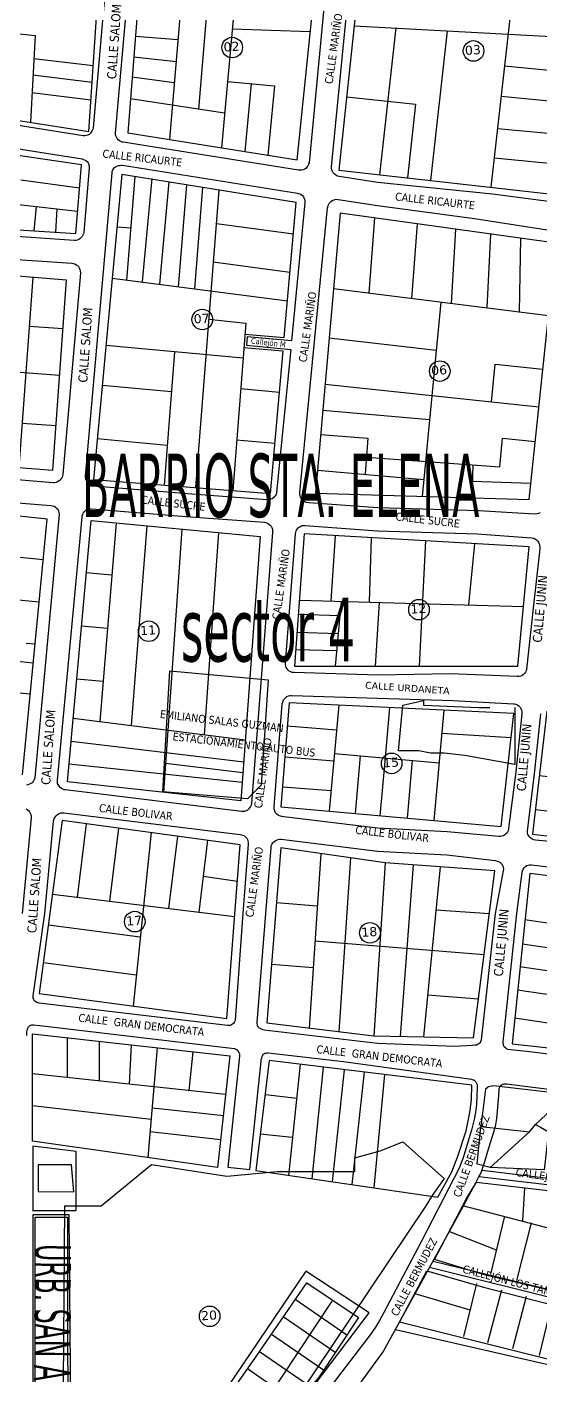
# Model space of a CAD drawing. Header units: metres. Extents: x 2 to 659295185, y -28 to 1124222152.
# Drawn here: x 659642 to 659867, y 1124433 to 1125023 of the extents above; entities that cross this region are included whole.
import ezdxf
from ezdxf.enums import TextEntityAlignment as Align

# ---------------------------------------------------------------- set-up
doc = ezdxf.new("R2010")
doc.units = ezdxf.units.M
doc.header["$MEASUREMENT"] = 0
doc.layers.add('area verde', color=76, linetype='CONTINUOUS', lineweight=13)
for name, color, linetype in [('CALLES', 1, 'CONTINUOUS'), ('División Parroquial', 130, 'CONTINUOUS'), ('MANZANA', 30, 'CONTINUOUS'), ('Numero de manzana', 6, 'CONTINUOUS'), ('Parcelas', 140, 'CONTINUOUS'), ('TEXTOS', 7, 'CONTINUOUS')]:
    doc.layers.add(name, color=color, linetype=linetype)
doc.styles.add('ROMAN', font='verdana.ttf')
doc.styles.get("Standard").update_dxf_attribs({"font": 'tahoma.ttf'})

msp = doc.modelspace()

# ---------------------------------------------------------------- linework, layer by layer
at = {"layer": 'area verde', "lineweight": -3}
msp.add_lwpolyline([(659856, 1124725), (659856, 1124700), (659834, 1124704), (659825, 1124705), (659819, 1124705), (659814, 1124706), (659805, 1124706), (659807, 1124726), (659816, 1124728), (659816, 1124726), (659840, 1124725), (659845, 1124725)], dxfattribs=at)
at = {"layer": 'División Parroquial', "lineweight": -3}
msp.add_lwpolyline([(659702, 1124688), (659705, 1124741), (659748, 1124737), (659745, 1124691), (659739, 1124685), (659702, 1124688)], dxfattribs=at)
at = {"layer": 'División Parroquial', "lineweight": 0}
msp.add_lwpolyline([(659702, 1124688), (659705, 1124741), (659748, 1124737), (659745, 1124691), (659739, 1124685), (659702, 1124688)], dxfattribs=at)
msp.add_lwpolyline([(659702, 1124688), (659705, 1124741), (659748, 1124737), (659745, 1124691), (659739, 1124685), (659702, 1124688)], dxfattribs=at)
at = {"layer": 'MANZANA', "lineweight": -2}
for p, q in [((659777.4573, 1124979.1737), (659785.5218, 1125061.607)), ((659678.0619, 1125055.2683), (659671.391, 1124978.4739)), ((659682.9352, 1124995.8903), (659688.3527, 1125057.7477)), ((659775.2309, 1125060.1273), (659767.5953, 1124980.1235)), ((659681.1541, 1124976.0844), (659682.9352, 1124995.8903)), ((659667.1362, 1124974.9146), (659569.4394, 1124990.4015)), ((659569.4889, 1124980.1235), (659666.6332, 1124964.8467)), ((659671.391, 1124978.4739), (659671.2921, 1124977.814)), ((659767.5953, 1124980.1235), (659765.9131, 1124963.197)), ((659775.7834, 1124961.4673), (659777.4573, 1124979.1737)), ((659667.7958, 1124974.9246), (659667.1362, 1124974.9146)), ((659668.4555, 1124975.0346), (659667.7958, 1124974.9246)), ((659669.1069, 1124975.2545), (659668.4555, 1124975.0346)), ((659669.7666, 1124975.5945), (659669.1069, 1124975.2545)), ((659670.3108, 1124976.1444), (659669.7666, 1124975.5945)), ((659670.6324, 1124976.5943), (659670.3108, 1124976.1444)), ((659671.0694, 1124977.2541), (659670.6324, 1124976.5943)), ((659671.2921, 1124977.814), (659671.0694, 1124977.2541)), ((659681.2695, 1124975.6445), (659681.1541, 1124976.0844)), ((659681.385, 1124974.9846), (659681.2695, 1124975.6445)), ((659681.6076, 1124974.3147), (659681.385, 1124974.9846)), ((659681.9375, 1124973.7648), (659681.6076, 1124974.3147)), ((659682.3745, 1124973.215), (659681.9375, 1124973.7648)), ((659682.927, 1124972.775), (659682.3745, 1124973.215)), ((659683.4712, 1124972.4451), (659682.927, 1124972.775)), ((659684.1309, 1124972.2252), (659683.4712, 1124972.4451)), ((659684.5761, 1124972.1252), (659684.1309, 1124972.2252)), ((659761.3284, 1124959.9677), (659684.5761, 1124972.1252)), ((659666.6332, 1124964.8467), (659667.1856, 1124964.6367)), ((659667.1856, 1124964.6367), (659667.9525, 1124964.3068)), ((659669.7171, 1124960.9974), (659667.433, 1124932.6732)), ((659667.9525, 1124964.3068), (659668.2823, 1124964.1968)), ((659668.2823, 1124964.1968), (659668.8348, 1124963.7569)), ((659668.8348, 1124963.7569), (659669.2718, 1124963.097)), ((659669.2718, 1124963.097), (659669.6017, 1124962.3172)), ((659669.6017, 1124962.3172), (659669.7171, 1124961.8773)), ((659669.7171, 1124961.8773), (659669.7171, 1124960.9974)), ((659680.1316, 1124960.0476), (659680.3543, 1124960.5975)), ((659680.3543, 1124960.5975), (659680.783, 1124961.0474)), ((659680.783, 1124961.0474), (659681.2201, 1124961.3774)), ((659681.2201, 1124961.3774), (659681.8797, 1124961.7073)), ((659681.8797, 1124961.7073), (659682.5394, 1124961.9373)), ((659682.5394, 1124961.9373), (659683.1908, 1124962.0472)), ((659683.1908, 1124962.0472), (659683.8505, 1124962.0572)), ((659683.8505, 1124962.0572), (659684.2875, 1124962.0572)), ((659684.2875, 1124962.0572), (659760.8254, 1124949.8997)), ((659764.0661, 1124960.4276), (659763.2992, 1124960.0876)), ((659764.6103, 1124960.8675), (659764.0661, 1124960.4276)), ((659765.1545, 1124961.5373), (659764.6103, 1124960.8675)), ((659765.4844, 1124961.9772), (659765.1545, 1124961.5373)), ((659765.6987, 1124962.6471), (659765.4844, 1124961.9772)), ((659765.9131, 1124963.197), (659765.6987, 1124962.6471)), ((659775.7834, 1124960.8075), (659775.7834, 1124961.4673)), ((659775.8989, 1124960.1476), (659775.7834, 1124960.8075)), ((659668.1339, 1124826.0549), (659679.7028, 1124958.8279)), ((659679.7028, 1124958.8279), (659679.81, 1124959.3778)), ((659679.81, 1124959.3778), (659680.1316, 1124960.0476)), ((659762.0953, 1124959.9677), (659761.3284, 1124959.9677)), ((659762.755, 1124959.9777), (659762.0953, 1124959.9677)), ((659763.2992, 1124960.0876), (659762.755, 1124959.9777)), ((659776.0143, 1124959.6977), (659775.8989, 1124960.1476)), ((659776.4513, 1124958.8179), (659776.0143, 1124959.6977)), ((659776.8966, 1124958.378), (659776.4513, 1124958.8179)), ((659777.6635, 1124957.7181), (659776.8966, 1124958.378)), ((659778.3231, 1124957.3882), (659777.6635, 1124957.7181)), ((659779.09, 1124957.1682), (659778.3231, 1124957.3882)), ((659795.8703, 1124954.4788), (659779.09, 1124957.1682)), ((659846.1864, 1124949.5098), (659795.8703, 1124954.4788)), ((659760.8254, 1124949.8997), (659761.2625, 1124949.7897)), ((659761.2625, 1124949.7897), (659761.9221, 1124949.5698)), ((659761.9221, 1124949.5698), (659762.4746, 1124949.2498)), ((659762.4746, 1124949.2498), (659763.0188, 1124948.8099)), ((659763.0188, 1124948.8099), (659763.4641, 1124948.25)), ((659879.6233, 1124945.0207), (659846.1864, 1124949.5098)), ((659764.132, 1124945.6006), (659758.204, 1124885.3614)), ((659761.8479, 1124818.9564), (659774.0023, 1124943.541)), ((659763.4641, 1124948.25), (659763.794, 1124947.5902)), ((659763.794, 1124947.5902), (659764.0166, 1124946.9303)), ((659764.0166, 1124946.9303), (659764.132, 1124946.2704)), ((659764.132, 1124946.2704), (659764.132, 1124945.6006)), ((659774.0023, 1124943.541), (659774.2167, 1124944.4308)), ((659774.2167, 1124944.4308), (659774.5465, 1124945.1007)), ((659774.5465, 1124945.1007), (659774.8681, 1124945.6506)), ((659774.8681, 1124945.6506), (659775.4123, 1124946.2105)), ((659775.4123, 1124946.2105), (659775.9566, 1124946.6504)), ((659775.9566, 1124946.6504), (659776.509, 1124946.8703)), ((659776.509, 1124946.8703), (659777.2759, 1124947.1003)), ((659777.2759, 1124947.1003), (659777.9273, 1124947.2102)), ((659777.9273, 1124947.2102), (659778.587, 1124947.1103)), ((659778.587, 1124947.1103), (659795.9115, 1124944.4208)), ((659795.9115, 1124944.4208), (659838.3446, 1124938.752)), ((659838.3446, 1124938.752), (659878.4772, 1124932.5132)), ((659663.1782, 1124929.2239), (659598.3988, 1124933.573)), ((659666.6744, 1124931.0035), (659666.2456, 1124930.4537)), ((659667.0042, 1124931.5634), (659666.6744, 1124931.0035)), ((659667.2186, 1124932.1133), (659667.0042, 1124931.5634)), ((659667.433, 1124932.6732), (659667.2186, 1124932.1133)), ((659663.8378, 1124929.2239), (659663.1782, 1124929.2239)), ((659664.4893, 1124929.3339), (659663.8378, 1124929.2239)), ((659665.1489, 1124929.5638), (659664.4893, 1124929.3339)), ((659665.8086, 1124930.0038), (659665.1489, 1124929.5638)), ((659666.2456, 1124930.4537), (659665.8086, 1124930.0038)), ((659597.6814, 1124923.6151), (659662.1309, 1124919.2659)), ((659662.1309, 1124919.2659), (659662.8978, 1124919.156)), ((659662.8978, 1124919.156), (659663.442, 1124918.936)), ((659665.8746, 1124914.9668), (659658.1564, 1124826.8947)), ((659663.442, 1124918.936), (659663.9945, 1124918.6061)), ((659663.9945, 1124918.6061), (659664.547, 1124918.2761)), ((659664.547, 1124918.2761), (659664.984, 1124917.8362)), ((659664.984, 1124917.8362), (659665.3138, 1124917.2863)), ((659665.3138, 1124917.2863), (659665.6437, 1124916.5165)), ((659665.6437, 1124916.5165), (659665.7591, 1124915.8466)), ((659665.7591, 1124915.8466), (659665.8746, 1124914.9668)), ((659653.9016, 1124823.2255), (659554.1516, 1124831.5138)), ((659657.5133, 1124825.0151), (659657.0762, 1124824.4552)), ((659657.8349, 1124825.565), (659657.5133, 1124825.0151)), ((659658.0575, 1124826.2349), (659657.8349, 1124825.565)), ((659658.1564, 1124826.8947), (659658.0575, 1124826.2349)), ((659668.1422, 1124825.395), (659668.1339, 1124826.0549)), ((659668.2494, 1124824.7252), (659668.1422, 1124825.395)), ((659668.472, 1124824.0653), (659668.2494, 1124824.7252)), ((659552.3375, 1124821.5558), (659652.9616, 1124813.2675)), ((659654.5613, 1124823.2255), (659653.9016, 1124823.2255)), ((659655.2209, 1124823.3455), (659654.5613, 1124823.2255)), ((659655.8723, 1124823.5654), (659655.2209, 1124823.3455)), ((659656.532, 1124824.0153), (659655.8723, 1124823.5654)), ((659657.0762, 1124824.4552), (659656.532, 1124824.0153)), ((659668.8018, 1124823.5154), (659668.472, 1124824.0653)), ((659669.2471, 1124823.0755), (659668.8018, 1124823.5154)), ((659669.7913, 1124822.5256), (659669.2471, 1124823.0755)), ((659670.451, 1124822.0857), (659669.7913, 1124822.5256)), ((659671.1107, 1124821.8658), (659670.451, 1124822.0857)), ((659671.7703, 1124821.7558), (659671.1107, 1124821.8658)), ((659712.7687, 1124818.4065), (659671.7703, 1124821.7558)), ((659751.7715, 1124819.4663), (659751.6643, 1124818.7964)), ((659761.8562, 1124818.1765), (659761.8479, 1124818.9564)), ((659652.9616, 1124813.2675), (659653.7284, 1124813.1575)), ((659653.7284, 1124813.1575), (659654.3881, 1124812.9376)), ((659654.3881, 1124812.9376), (659654.9406, 1124812.6076)), ((659747.5084, 1124815.797), (659712.7687, 1124818.4065)), ((659748.2753, 1124815.797), (659747.5084, 1124815.797)), ((659749.0421, 1124816.017), (659748.2753, 1124815.797)), ((659749.809, 1124816.2469), (659749.0421, 1124816.017)), ((659750.3532, 1124816.6868), (659749.809, 1124816.2469)), ((659750.6831, 1124817.0267), (659750.3532, 1124816.6868)), ((659751.1201, 1124817.5766), (659750.6831, 1124817.0267)), ((659751.4499, 1124818.1365), (659751.1201, 1124817.5766)), ((659751.6643, 1124818.7964), (659751.4499, 1124818.1365)), ((659761.9716, 1124817.5166), (659761.8562, 1124818.1765)), ((659762.186, 1124816.8568), (659761.9716, 1124817.5166)), ((659762.5241, 1124816.3069), (659762.186, 1124816.8568)), ((659762.9611, 1124815.757), (659762.5241, 1124816.3069)), ((659763.4064, 1124815.3071), (659762.9611, 1124815.757)), ((659764.0578, 1124814.8772), (659763.4064, 1124815.3071)), ((659764.7175, 1124814.6572), (659764.0578, 1124814.8772)), ((659765.8142, 1124814.4373), (659764.7175, 1124814.6572)), ((659795.961, 1124812.2477), (659765.8142, 1124814.4373)), ((659656.598, 1124809.5183), (659645.9361, 1124694.2317)), ((659654.9406, 1124812.6076), (659655.4848, 1124812.1677)), ((659655.4848, 1124812.1677), (659655.9301, 1124811.6178)), ((659655.8064, 1124693.172), (659666.5754, 1124808.2385)), ((659655.9301, 1124811.6178), (659656.2599, 1124810.958)), ((659656.2599, 1124810.958), (659656.4825, 1124810.2981)), ((659656.4825, 1124810.2981), (659656.598, 1124809.5183)), ((659666.5754, 1124808.2385), (659666.6826, 1124808.7984)), ((659666.6826, 1124808.7984), (659666.897, 1124809.4583)), ((659666.897, 1124809.4583), (659667.2186, 1124810.1282)), ((659667.2186, 1124810.1282), (659667.6557, 1124810.678)), ((659667.6557, 1124810.678), (659668.3153, 1124811.2379)), ((659668.3153, 1124811.2379), (659668.8595, 1124811.4579)), ((659668.8595, 1124811.4579), (659669.511, 1124811.6778)), ((659669.511, 1124811.6778), (659670.2778, 1124811.7978)), ((659670.2778, 1124811.7978), (659670.9375, 1124811.7978)), ((659670.9375, 1124811.7978), (659712.043, 1124808.4485)), ((659712.043, 1124808.4485), (659746.4612, 1124805.949)), ((659840.2329, 1124811.008), (659795.961, 1124812.2477)), ((659864.5664, 1124809.4583), (659840.2329, 1124811.008)), ((659865.6631, 1124809.5783), (659864.5664, 1124809.4583)), ((659866.3145, 1124809.7982), (659865.6631, 1124809.5783)), ((659866.9742, 1124810.0282), (659866.3145, 1124809.7982)), ((659749.9822, 1124801.6499), (659740.7716, 1124682.934)), ((659746.4612, 1124805.949), (659747.0054, 1124805.839)), ((659747.0054, 1124805.839), (659747.6651, 1124805.6191)), ((659747.6651, 1124805.6191), (659748.2176, 1124805.2891)), ((659748.2176, 1124805.2891), (659748.8772, 1124804.7392)), ((659748.8772, 1124804.7392), (659749.3143, 1124804.1894)), ((659749.3143, 1124804.1894), (659749.6523, 1124803.6395)), ((659749.6523, 1124803.6395), (659749.8667, 1124802.9696)), ((659749.8667, 1124802.9696), (659749.9822, 1124802.3097)), ((659749.9822, 1124802.3097), (659749.9822, 1124801.6499)), ((659759.9596, 1124800.92), (659760.0668, 1124801.5799)), ((659760.0668, 1124801.5799), (659760.2812, 1124802.2498)), ((659760.2812, 1124802.2498), (659760.6111, 1124802.7996)), ((659760.6111, 1124802.7996), (659761.1553, 1124803.4695)), ((659761.1553, 1124803.4695), (659761.5923, 1124803.7994)), ((659761.5923, 1124803.7994), (659762.2437, 1124804.2493)), ((659762.2437, 1124804.2493), (659762.9034, 1124804.4693)), ((659762.9034, 1124804.4693), (659763.5631, 1124804.5793)), ((659763.5631, 1124804.5793), (659764.2145, 1124804.5893)), ((659764.2145, 1124804.5893), (659795.895, 1124802.1898)), ((659795.895, 1124802.1898), (659839.4001, 1124800.94)), ((659755.6141, 1124744.3815), (659759.9596, 1124800.92)), ((659839.4001, 1124800.94), (659863.1894, 1124799.1704)), ((659863.1894, 1124799.1704), (659864.2861, 1124798.9504)), ((659864.2861, 1124798.9504), (659864.9457, 1124798.6205)), ((659864.9457, 1124798.6205), (659865.49, 1124798.3006)), ((659865.49, 1124798.3006), (659865.9352, 1124797.7407)), ((659865.9352, 1124797.7407), (659866.2651, 1124797.3008)), ((659866.2651, 1124797.3008), (659866.4877, 1124796.7509)), ((659866.4877, 1124796.7509), (659866.7103, 1124796.091)), ((659866.7103, 1124796.091), (659866.8175, 1124795.0912)), ((659866.8258, 1124794.3214), (659863.981, 1124768.3167)), ((659866.8175, 1124795.0912), (659866.8258, 1124794.3214)), ((659863.981, 1124768.3167), (659861.0372, 1124741.6521)), ((659755.6141, 1124743.7217), (659755.6141, 1124744.3815)), ((659755.7295, 1124743.0518), (659755.6141, 1124743.7217)), ((659755.9522, 1124742.3919), (659755.7295, 1124743.0518)), ((659756.282, 1124741.8421), (659755.9522, 1124742.3919)), ((659756.719, 1124741.2922), (659756.282, 1124741.8421)), ((659757.2715, 1124740.8523), (659756.719, 1124741.2922)), ((659757.9312, 1124740.5223), (659757.2715, 1124740.8523)), ((659758.5908, 1124740.3024), (659757.9312, 1124740.5223)), ((659759.4649, 1124740.1924), (659758.5908, 1124740.3024)), ((659795.961, 1124739.1426), (659759.4649, 1124740.1924)), ((659827.7322, 1124739.6225), (659795.961, 1124739.1426)), ((659856.9967, 1124738.4227), (659827.7322, 1124739.6225)), ((659857.8708, 1124738.4227), (659856.9967, 1124738.4227)), ((659858.6377, 1124738.6527), (659857.8708, 1124738.4227)), ((659859.1819, 1124738.9826), (659858.6377, 1124738.6527)), ((659859.7261, 1124739.3226), (659859.1819, 1124738.9826)), ((659860.1631, 1124739.7625), (659859.7261, 1124739.3226)), ((659860.6002, 1124740.3224), (659860.1631, 1124739.7625)), ((659860.93, 1124740.9822), (659860.6002, 1124740.3224)), ((659861.0372, 1124741.6521), (659860.93, 1124740.9822)), ((659750.6336, 1124681.5343), (659754.1628, 1124726.4552)), ((659754.1628, 1124726.4552), (659754.3772, 1124727.235)), ((659754.3772, 1124727.235), (659754.6988, 1124728.2248)), ((659754.6988, 1124728.2248), (659755.1358, 1124728.7847)), ((659755.1358, 1124728.7847), (659755.68, 1124729.3446)), ((659755.68, 1124729.3446), (659756.2243, 1124729.6745)), ((659756.2243, 1124729.6745), (659756.8839, 1124730.0045)), ((659756.8839, 1124730.0045), (659757.758, 1124730.1244)), ((659757.758, 1124730.1244), (659758.3105, 1124730.1244)), ((659758.3105, 1124730.1244), (659795.895, 1124729.0747)), ((659795.895, 1124729.0747), (659828.7712, 1124728.0049)), ((659828.7712, 1124728.0049), (659855.2981, 1124726.5852)), ((659855.2981, 1124726.5852), (659855.8423, 1124726.4752)), ((659855.8423, 1124726.4752), (659856.3948, 1124726.3652)), ((659856.3948, 1124726.3652), (659857.1616, 1124726.0353)), ((659857.1616, 1124726.0353), (659857.7141, 1124725.5954)), ((659857.7141, 1124725.5954), (659858.2583, 1124725.0455)), ((659858.2583, 1124725.0455), (659858.5882, 1124724.4956)), ((659858.5882, 1124724.4956), (659858.9263, 1124723.8357)), ((659859.0417, 1124722.1761), (659856.4113, 1124696.8312)), ((659858.9263, 1124723.8357), (659859.0335, 1124723.1659)), ((659859.0335, 1124723.1659), (659859.0417, 1124722.1761)), ((659864.5252, 1124695.8714), (659867.2546, 1124722.0961)), ((659856.4113, 1124696.8312), (659853.2366, 1124671.9363)), ((659861.466, 1124670.8665), (659864.5252, 1124695.8714)), ((659642.8851, 1124691.1224), (659642.2255, 1124691.0024)), ((659643.5366, 1124691.3423), (659642.8851, 1124691.1224)), ((659644.1962, 1124691.6823), (659643.5366, 1124691.3423)), ((659644.7405, 1124692.0122), (659644.1962, 1124691.6823)), ((659645.1775, 1124692.5621), (659644.7405, 1124692.0122)), ((659645.4991, 1124693.122), (659645.1775, 1124692.5621)), ((659645.8289, 1124693.6719), (659645.4991, 1124693.122)), ((659645.9361, 1124694.2317), (659645.8289, 1124693.6719)), ((659655.8064, 1124692.5021), (659655.8064, 1124693.172)), ((659655.9218, 1124691.7323), (659655.8064, 1124692.5021)), ((659656.1362, 1124691.1824), (659655.9218, 1124691.7323)), ((659656.5815, 1124690.5125), (659656.1362, 1124691.1824)), ((659657.0185, 1124689.9626), (659656.5815, 1124690.5125)), ((659657.571, 1124689.5227), (659657.0185, 1124689.9626)), ((659658.1235, 1124689.1928), (659657.571, 1124689.5227)), ((659658.7831, 1124688.9728), (659658.1235, 1124689.1928)), ((659659.3274, 1124688.8728), (659658.7831, 1124688.9728)), ((659736.2941, 1124679.4847), (659659.3274, 1124688.8728)), ((659642.0523, 1124680.6045), (659642.6048, 1124680.2746)), ((659642.6048, 1124680.2746), (659643.149, 1124679.8347)), ((659643.149, 1124679.8347), (659643.5943, 1124679.2848)), ((659643.5943, 1124679.2848), (659643.9241, 1124678.7349)), ((659643.9241, 1124678.7349), (659644.1468, 1124678.075)), ((659644.1468, 1124678.075), (659644.2622, 1124677.4052)), ((659644.2622, 1124677.4052), (659644.2622, 1124676.6353)), ((659654.7756, 1124677.0152), (659655.2127, 1124677.5651)), ((659655.2127, 1124677.5651), (659655.6497, 1124678.015)), ((659655.6497, 1124678.015), (659656.0867, 1124678.345)), ((659656.0867, 1124678.345), (659656.6392, 1124678.5749)), ((659656.6392, 1124678.5749), (659657.2906, 1124678.7949)), ((659657.2906, 1124678.7949), (659657.9503, 1124678.7949)), ((659657.9503, 1124678.7949), (659658.61, 1124678.8049)), ((659658.61, 1124678.8049), (659735.7911, 1124669.4168)), ((659736.9455, 1124679.4847), (659736.2941, 1124679.4847)), ((659737.6052, 1124679.4847), (659736.9455, 1124679.4847)), ((659738.372, 1124679.7147), (659737.6052, 1124679.4847)), ((659738.9162, 1124680.0446), (659738.372, 1124679.7147)), ((659739.4605, 1124680.4945), (659738.9162, 1124680.0446)), ((659739.8975, 1124681.0444), (659739.4605, 1124680.4945)), ((659740.3345, 1124681.6043), (659739.8975, 1124681.0444)), ((659740.5489, 1124682.2642), (659740.3345, 1124681.6043)), ((659740.7716, 1124682.934), (659740.5489, 1124682.2642)), ((659750.6418, 1124680.8745), (659750.6336, 1124681.5343)), ((659750.749, 1124680.2146), (659750.6418, 1124680.8745)), ((659750.9717, 1124679.5447), (659750.749, 1124680.2146)), ((659751.3015, 1124678.8849), (659750.9717, 1124679.5447)), ((659751.854, 1124678.335), (659751.3015, 1124678.8849)), ((659752.4064, 1124677.8951), (659751.854, 1124678.335)), ((659752.9507, 1124677.5651), (659752.4064, 1124677.8951)), ((659753.9402, 1124677.2352), (659752.9507, 1124677.5651)), ((659644.2622, 1124676.6353), (659640.3949, 1124634.8138)), ((659650.3641, 1124634.8538), (659654.1325, 1124675.2456)), ((659654.1325, 1124675.2456), (659654.2397, 1124675.6855)), ((659654.2397, 1124675.6855), (659654.4541, 1124676.3454)), ((659654.4541, 1124676.3454), (659654.7756, 1124677.0152)), ((659754.8225, 1124677.1352), (659753.9402, 1124677.2352)), ((659795.928, 1124672.1162), (659754.8225, 1124677.1352)), ((659826.3964, 1124670.5966), (659795.928, 1124672.1162)), ((659853.2366, 1124671.9363), (659853.1294, 1124671.3764)), ((659735.7911, 1124669.4168), (659736.3353, 1124669.3068)), ((659736.3353, 1124669.3068), (659736.995, 1124669.0869)), ((659736.995, 1124669.0869), (659737.6546, 1124668.7569)), ((659737.6546, 1124668.7569), (659738.0917, 1124668.427)), ((659738.0917, 1124668.427), (659738.6441, 1124667.7671)), ((659738.6441, 1124667.7671), (659738.974, 1124667.2172)), ((659738.974, 1124667.2172), (659739.1966, 1124666.5574)), ((659739.1966, 1124666.5574), (659739.312, 1124665.7775)), ((659739.312, 1124665.7775), (659739.312, 1124665.1177)), ((659749.6111, 1124665.0577), (659750.0481, 1124665.7175)), ((659750.0481, 1124665.7175), (659750.4852, 1124666.1675)), ((659750.4852, 1124666.1675), (659751.0294, 1124666.6074)), ((659751.0294, 1124666.6074), (659751.6891, 1124666.9473)), ((659751.6891, 1124666.9473), (659752.3405, 1124667.1673)), ((659752.3405, 1124667.1673), (659753.0001, 1124667.2772)), ((659753.0001, 1124667.2772), (659753.767, 1124667.2872)), ((659753.767, 1124667.2872), (659795.8703, 1124662.0583)), ((659848.8746, 1124668.487), (659826.3964, 1124670.5966)), ((659849.6414, 1124668.487), (659848.8746, 1124668.487)), ((659850.2929, 1124668.607), (659849.6414, 1124668.487)), ((659850.9525, 1124668.8269), (659850.2929, 1124668.607)), ((659851.6122, 1124669.1668), (659850.9525, 1124668.8269)), ((659852.041, 1124669.6068), (659851.6122, 1124669.1668)), ((659852.5935, 1124670.1666), (659852.041, 1124669.6068)), ((659852.915, 1124670.7165), (659852.5935, 1124670.1666)), ((659853.1294, 1124671.3764), (659852.915, 1124670.7165)), ((659861.466, 1124670.0867), (659861.466, 1124670.8665)), ((659861.6886, 1124669.4268), (659861.466, 1124670.0867)), ((659862.0185, 1124668.7669), (659861.6886, 1124669.4268)), ((659862.4637, 1124668.217), (659862.0185, 1124668.7669)), ((659863.008, 1124667.7771), (659862.4637, 1124668.217)), ((659863.5604, 1124667.3372), (659863.008, 1124667.7771)), ((659864.2201, 1124667.1173), (659863.5604, 1124667.3372)), ((659864.987, 1124666.8973), (659864.2201, 1124667.1173)), ((659912.8871, 1124662.3582), (659864.987, 1124666.8973)), ((659739.312, 1124665.1177), (659736.929, 1124634.8038)), ((659747.0137, 1124634.8438), (659749.2895, 1124663.618)), ((659749.2895, 1124663.618), (659749.3967, 1124664.3878)), ((659749.3967, 1124664.3878), (659749.6111, 1124665.0577)), ((659795.8703, 1124662.0583), (659826.2232, 1124660.5286)), ((659826.2232, 1124660.5286), (659847.3821, 1124657.9691)), ((659847.3821, 1124657.9691), (659848.2644, 1124657.7592)), ((659848.2644, 1124657.7592), (659848.8086, 1124657.5392)), ((659848.8086, 1124657.5392), (659849.3611, 1124657.3193)), ((659849.3611, 1124657.3193), (659849.9136, 1124656.7694)), ((659849.9136, 1124656.7694), (659850.3506, 1124656.2195)), ((659850.3506, 1124656.2195), (659850.6804, 1124655.5496)), ((659850.6804, 1124655.5496), (659850.9031, 1124654.8898)), ((659850.9113, 1124654.2299), (659850.8041, 1124653.45)), ((659850.9031, 1124654.8898), (659850.9113, 1124654.2299)), ((659859.2396, 1124653.49), (659859.5612, 1124654.2699)), ((659859.5612, 1124654.2699), (659859.9982, 1124654.8198)), ((659859.9982, 1124654.8198), (659860.5424, 1124655.3797)), ((659860.5424, 1124655.3797), (659861.2021, 1124655.8196)), ((659861.2021, 1124655.8196), (659861.7463, 1124655.9395)), ((659861.7463, 1124655.9395), (659862.406, 1124656.0495)), ((659862.406, 1124656.0495), (659863.1729, 1124656.0495)), ((659863.1729, 1124656.0495), (659911.3039, 1124650.4107)), ((659850.8041, 1124653.45), (659847.2666, 1124634.8538)), ((659856.8071, 1124634.7938), (659859.1324, 1124652.7202)), ((659859.1324, 1124652.7202), (659859.2396, 1124653.49)), ((659645.161, 1124598.7812), (659650.3641, 1124634.8538)), ((659736.929, 1124634.8038), (659733.5235, 1124588.3333)), ((659743.1711, 1124587.1635), (659747.0137, 1124634.8438)), ((659847.2666, 1124634.8538), (659841.1647, 1124579.5251)), ((659850.8123, 1124578.6853), (659856.8071, 1124634.7938)), ((659645.161, 1124598.2213), (659645.161, 1124598.7812)), ((659645.2764, 1124597.7814), (659645.161, 1124598.2213)), ((659645.4908, 1124597.3415), (659645.2764, 1124597.7814)), ((659645.7135, 1124596.7916), (659645.4908, 1124597.3415)), ((659645.9361, 1124596.4616), (659645.7135, 1124596.7916)), ((659646.3731, 1124596.1317), (659645.9361, 1124596.4616)), ((659646.8184, 1124595.9118), (659646.3731, 1124596.1317)), ((659647.3626, 1124595.6918), (659646.8184, 1124595.9118)), ((659647.8079, 1124595.5818), (659647.3626, 1124595.6918)), ((659730.2499, 1124585.7738), (659647.8079, 1124595.5818)), ((659642.3904, 1124581.5147), (659642.4893, 1124583.0644)), ((659642.4893, 1124583.0644), (659642.5965, 1124583.7242)), ((659642.5965, 1124583.7242), (659642.7037, 1124584.2741)), ((659642.7037, 1124584.2741), (659642.8109, 1124584.724)), ((659642.8109, 1124584.724), (659643.1408, 1124585.2739)), ((659643.1408, 1124585.2739), (659643.4623, 1124585.6039)), ((659643.4623, 1124585.6039), (659643.685, 1124585.8338)), ((659643.685, 1124585.8338), (659644.122, 1124586.0538)), ((659644.122, 1124586.0538), (659644.559, 1124586.1637)), ((659644.559, 1124586.1637), (659644.9961, 1124586.1637)), ((659644.9961, 1124586.1637), (659645.3259, 1124586.1737)), ((659645.3259, 1124586.1737), (659648.0635, 1124585.8538)), ((659648.0635, 1124585.8538), (659732.0475, 1124575.9458)), ((659730.7941, 1124585.7838), (659730.2499, 1124585.7738)), ((659731.5609, 1124585.8938), (659730.7941, 1124585.7838)), ((659731.998, 1124586.1137), (659731.5609, 1124585.8938)), ((659732.435, 1124586.4537), (659731.998, 1124586.1137)), ((659732.872, 1124586.7836), (659732.435, 1124586.4537)), ((659733.2019, 1124587.2235), (659732.872, 1124586.7836)), ((659733.4163, 1124587.6734), (659733.2019, 1124587.2235)), ((659733.5235, 1124588.3333), (659733.4163, 1124587.6734)), ((659743.1711, 1124586.7236), (659743.1711, 1124587.1635)), ((659743.2865, 1124586.1637), (659743.1711, 1124586.7236)), ((659743.3937, 1124585.6139), (659743.2865, 1124586.1637)), ((659743.7236, 1124585.1739), (659743.3937, 1124585.6139)), ((659743.9462, 1124584.844), (659743.7236, 1124585.1739)), ((659744.3915, 1124584.6241), (659743.9462, 1124584.844)), ((659744.7131, 1124584.4041), (659744.3915, 1124584.6241)), ((659745.0429, 1124584.1841), (659744.7131, 1124584.4041)), ((659745.4882, 1124584.0742), (659745.0429, 1124584.1841)), ((659745.7026, 1124583.9642), (659745.4882, 1124584.0742)), ((659746.255, 1124583.8542), (659745.7026, 1124583.9642)), ((659795.9198, 1124577.9954), (659746.255, 1124583.8542)), ((659829.67, 1124576.6057), (659795.9198, 1124577.9954)), ((659838.4353, 1124577.1956), (659837.3386, 1124577.0756)), ((659839.2022, 1124577.3055), (659838.4353, 1124577.1956)), ((659839.7464, 1124577.5355), (659839.2022, 1124577.3055)), ((659840.1835, 1124577.7555), (659839.7464, 1124577.5355)), ((659840.5133, 1124578.0854), (659840.1835, 1124577.7555)), ((659840.7277, 1124578.3053), (659840.5133, 1124578.0854)), ((659840.9503, 1124578.7552), (659840.7277, 1124578.3053)), ((659841.1647, 1124579.5251), (659840.9503, 1124578.7552)), ((659850.8123, 1124578.1354), (659850.8123, 1124578.6853)), ((659850.9278, 1124577.6955), (659850.8123, 1124578.1354)), ((659851.035, 1124577.1356), (659850.9278, 1124577.6955)), ((659851.2576, 1124576.5857), (659851.035, 1124577.1356)), ((659735.4612, 1124572.4165), (659730.3076, 1124523.8364)), ((659732.0475, 1124575.9458), (659733.2513, 1124575.7259)), ((659733.2513, 1124575.7259), (659733.5812, 1124575.6159)), ((659733.5812, 1124575.6159), (659733.911, 1124575.5059)), ((659733.911, 1124575.5059), (659734.2408, 1124575.286)), ((659734.2408, 1124575.286), (659734.4552, 1124575.066)), ((659734.4552, 1124575.066), (659734.7851, 1124574.846)), ((659734.7851, 1124574.846), (659734.9005, 1124574.5161)), ((659734.9005, 1124574.5161), (659735.1232, 1124574.1862)), ((659735.1232, 1124574.1862), (659735.3458, 1124573.7463)), ((659735.3458, 1124573.7463), (659735.453, 1124573.4163)), ((659735.453, 1124573.4163), (659735.453, 1124572.9664)), ((659735.453, 1124572.9664), (659735.4612, 1124572.4165)), ((659744.9934, 1124571.0268), (659745.2161, 1124571.6867)), ((659745.2161, 1124571.6867), (659745.3233, 1124572.2366)), ((659745.3233, 1124572.2366), (659745.5377, 1124572.6865)), ((659745.5377, 1124572.6865), (659745.752, 1124572.9064)), ((659745.752, 1124572.9064), (659745.9747, 1124573.2364)), ((659745.9747, 1124573.2364), (659746.3045, 1124573.4663)), ((659746.3045, 1124573.4663), (659746.6261, 1124573.6863)), ((659746.6261, 1124573.6863), (659746.9559, 1124573.7963)), ((659746.9559, 1124573.7963), (659747.393, 1124573.9062)), ((659747.393, 1124573.9062), (659747.7228, 1124573.9062)), ((659747.7228, 1124573.9062), (659748.0526, 1124573.9162)), ((659748.0526, 1124573.9162), (659781.0525, 1124570.077)), ((659837.3386, 1124577.0756), (659829.67, 1124576.6057)), ((659851.8101, 1124576.0358), (659851.2576, 1124576.5857)), ((659852.2471, 1124575.7059), (659851.8101, 1124576.0358)), ((659852.9068, 1124575.3759), (659852.2471, 1124575.7059)), ((659854.1107, 1124575.166), (659852.9068, 1124575.3759)), ((659861.1279, 1124574.4161), (659854.1107, 1124575.166)), ((659942.1516, 1124564.4981), (659861.1279, 1124574.4161)), ((659739.9552, 1124522.8866), (659744.8945, 1124570.247)), ((659744.8945, 1124570.247), (659744.9934, 1124571.0268)), ((659781.0525, 1124570.077), (659836.9676, 1124562.3686)), ((659836.9676, 1124562.3686), (659837.52, 1124562.1486)), ((659837.52, 1124562.1486), (659837.9571, 1124562.0386)), ((659837.9571, 1124562.0386), (659838.2869, 1124561.8187)), ((659838.2869, 1124561.8187), (659838.6167, 1124561.4888)), ((659838.6167, 1124561.4888), (659838.8394, 1124561.1588)), ((659838.8394, 1124561.1588), (659839.1692, 1124560.6089)), ((659839.1692, 1124560.6089), (659839.3919, 1124560.0591)), ((659839.3919, 1124560.0591), (659839.5073, 1124558.8393)), ((659849.5837, 1124559.3292), (659850.0207, 1124559.7691)), ((659850.0207, 1124559.7691), (659850.4578, 1124560.109)), ((659850.4578, 1124560.109), (659850.7876, 1124560.219)), ((659850.7876, 1124560.219), (659851.2246, 1124560.329)), ((659851.2246, 1124560.329), (659852.3213, 1124560.339)), ((659852.3213, 1124560.339), (659964.9101, 1124546.0219)), ((659839.5073, 1124558.8393), (659839.1032, 1124551.3208)), ((659848.8416, 1124553.3504), (659849.0395, 1124557.4396)), ((659849.0395, 1124557.4396), (659849.1467, 1124558.2194)), ((659849.1467, 1124558.2194), (659849.3693, 1124558.8793)), ((659849.3693, 1124558.8793), (659849.5837, 1124559.3292)), ((659838.6745, 1124547.7716), (659838.1467, 1124544.6722)), ((659839.1032, 1124551.3208), (659838.6745, 1124547.7716)), ((659848.0005, 1124545.1621), (659848.8416, 1124553.3504)), ((659838.1467, 1124544.6722), (659837.1737, 1124540.693)), ((659847.4728, 1124541.6228), (659848.0005, 1124545.1621)), ((659837.1737, 1124540.693), (659833.3971, 1124527.9556)), ((659844.5538, 1124532.3147), (659847.4728, 1124541.6228)), ((659842.8304, 1124526.3359), (659844.5538, 1124532.3147)), ((659832.5313, 1124525.846), (659831.5583, 1124523.4065)), ((659833.3971, 1124527.9556), (659832.5313, 1124525.846)), ((659841.9646, 1124523.6765), (659842.8304, 1124526.3359)), ((659730.3076, 1124523.8364), (659739.9552, 1124522.8866)), ((659831.5583, 1124523.4065), (659815.0419, 1124491.483)), ((659838.9218, 1124517.0278), (659840.2247, 1124519.6873)), ((659840.2247, 1124519.6873), (659841.2059, 1124521.4669)), ((659841.2059, 1124521.4669), (659841.9646, 1124523.6765)), ((659832.622, 1124505.3902), (659838.9218, 1124517.0278)), ((659806.5404, 1124457.9298), (659832.622, 1124505.3902)), ((659815.0419, 1124491.483), (659798.5254, 1124459.9994)), ((659798.5254, 1124459.9994), (659796.7938, 1124456.8901)), ((659794.9385, 1124453.9007), (659792.6544, 1124450.5713)), ((659796.7938, 1124456.8901), (659794.9385, 1124453.9007)), ((659800.991, 1124447.9519), (659806.5404, 1124457.9298)), ((659792.6544, 1124450.5713), (659775.0083, 1124427.486)), ((659798.3853, 1124443.1828), (659800.991, 1124447.9519)), ((659783.1387, 1124422.2171), (659798.3853, 1124443.1828))]:
    msp.add_line(p, q, dxfattribs=at)
at = {"layer": 'MANZANA', "lineweight": -3}
for p, q in [((659738.7989, 1124887.1171), (659738.5941, 1124883.4552)), ((659758.204, 1124885.3614), (659738.7989, 1124887.1171)), ((659738.5941, 1124883.4552), (659757.8948, 1124881.5141)), ((659757.8948, 1124881.5141), (659751.7179, 1124819.1313)), ((659645.0602, 1124533.1319), (659645.0602, 1124504.995)), ((659664.039, 1124530.7317), (659645.0602, 1124533.1319)), ((659664.039, 1124504.995), (659664.039, 1124530.7317)), ((659938.1757, 1124508.1187), (659840.2247, 1124519.6873)), ((659841.5852, 1124522.5717), (659938, 1124511)), ((659644.8694, 1124504.995), (659663.8092, 1124504.995)), ((659661, 1124503), (659645, 1124503)), ((659645, 1124503), (659645, 1124370)), ((659662, 1124371), (659661, 1124503)), ((659939.8459, 1124449.673), (659818.6596, 1124479.983)), ((659820.1658, 1124482.7239), (659939.6348, 1124453.6375)), ((659803.7657, 1124452.9409), (659978.1117, 1124412.699))]:
    msp.add_line(p, q, dxfattribs=at)
msp.add_lwpolyline([(659764.4902, 1124478.4105), (659723.0817, 1124417.2382), (659701.1367, 1124404.3775), (659717, 1124381), (659748.3578, 1124402.2557), (659792.2744, 1124460.2449), (659764.4902, 1124478.4105)], dxfattribs=at)
at = {"layer": 'Numero de manzana', "lineweight": -2}
for centre in [(659732.2807, 1125013.5676), (659837.8768, 1125012.0841), (659719.1959, 1124894.6352), (659823.1075, 1124872.0666), (659814.0083, 1124767.7207), (659695.7484, 1124758.2985), (659802.0514, 1124700.4865), (659689.6723, 1124631.2908), (659792.5461, 1124626.3687), (659722.4295, 1124458.6493)]:
    msp.add_circle(centre, 4.5001, dxfattribs=at)
at = {"layer": 'Parcelas', "lineweight": -3}
for p, q in [((659789.6724, 1125060.6173), (659779.0085, 1124959.9297)), ((659857.9498, 1125063.4914), (659845.5134, 1124952.4793)), ((659669.5143, 1124976.889), (659674.9533, 1125056.3968)), ((659692.9121, 1125057.0319), (659686.6879, 1124976.2954)), ((659711.9714, 1125057.6046), (659704.8397, 1124973.3795)), ((659723.4255, 1125057.9488), (659717.5466, 1124986.6678)), ((659735.6458, 1125058.3159), (659727.5998, 1124969.7234)), ((659760.7785, 1124964.3936), (659770.3575, 1125059.3589)), ((659572.5476, 1125026.3954), (659646.0166, 1125018.8749)), ((659732.3314, 1125021.8214), (659766.4472, 1125020.5931)), ((659785.7014, 1125023.1234), (659887.0949, 1125017.5935)), ((659803.9319, 1125022.1291), (659796.7413, 1124957.9431)), ((659826.4042, 1125020.9035), (659819.0707, 1124955.4416)), ((659646.0166, 1125018.8749), (659643.9665, 1124980.8864)), ((659708.5275, 1125016.9325), (659689.9313, 1125018.3662)), ((659645.4696, 1125008.7395), (659671.4874, 1125005.7311)), ((659707.713, 1125007.3131), (659689.2372, 1125009.3635)), ((659645.0901, 1125001.7064), (659670.9904, 1124998.4662)), ((659851.4573, 1125005.5372), (659885.6258, 1125002.2629)), ((659706.9417, 1124998.2038), (659688.5663, 1125000.6606)), ((659730.2341, 1124998.7282), (659750.8141, 1124996.7749)), ((659740.5241, 1124997.7515), (659737.7807, 1124968.0879)), ((659750.8141, 1124996.7749), (659747.9365, 1124966.4565)), ((659568.3714, 1124992.7146), (659669.5143, 1124976.889)), ((659644.6662, 1124993.8521), (659670.4601, 1124990.7141)), ((659687.8455, 1124991.3109), (659728.9842, 1124984.9661)), ((659782.4119, 1124992.0641), (659812.5277, 1124988.8561)), ((659849.9739, 1124992.2952), (659884.3549, 1124989.0006)), ((659812.5277, 1124988.8561), (659808.9118, 1124956.5797)), ((659848.3983, 1124978.2315), (659883.0051, 1124974.9152)), ((659666.388, 1124962.2566), (659568.4, 1124976.4543)), ((659686.6879, 1124976.2954), (659760.7785, 1124964.3936)), ((659663.8469, 1124932.2735), (659666.388, 1124962.2566)), ((659846.9521, 1124965.3215), (659881.7661, 1124961.9854)), ((659639.8617, 1124955.6635), (659665.5431, 1124952.2877)), ((659683.9755, 1124958.1013), (659671.5986, 1124824.6109)), ((659760.2646, 1124945.7899), (659683.9755, 1124958.1013)), ((659689.7311, 1124957.1725), (659686.0508, 1124911.855)), ((659697.1361, 1124956.2979), (659692.9422, 1124911.2409)), ((659704.5488, 1124954.8914), (659700.4333, 1124910.0592)), ((659779.0085, 1124959.9297), (659880.4797, 1124948.5621)), ((659712.3569, 1124953.5095), (659708.6996, 1124908.8412)), ((659719.242, 1124952.5534), (659715.7915, 1124908.1093)), ((659726.4981, 1124951.2391), (659716.2705, 1124821.1002)), ((659638.8063, 1124944.9178), (659664.6703, 1124941.9889)), ((659646.5504, 1124944.0408), (659645.514, 1124933.4124)), ((659655.5532, 1124943.0214), (659654.9199, 1124932.8281)), ((659755.0073, 1124886.6919), (659760.2646, 1124945.7899)), ((659565.7161, 1124938.3698), (659663.8469, 1124932.2735)), ((659779.4796, 1124941.1776), (659768.7158, 1124818.6511)), ((659873.9986, 1124927.9876), (659779.4796, 1124941.1776)), ((659792.2576, 1124906.1851), (659794.6852, 1124939.0557)), ((659687.8909, 1124934.5138), (659681.8406, 1124935.0748)), ((659725.3527, 1124936.6644), (659759.0483, 1124932.1173)), ((659810.9092, 1124903.8444), (659813.3044, 1124936.4574)), ((659828.1805, 1124901.6769), (659830.1452, 1124934.1073)), ((659843.8082, 1124899.7156), (659845.4124, 1124931.9768)), ((659858.0457, 1124897.9288), (659858.6091, 1124930.1352)), ((659862.1926, 1124815.873), (659873.9986, 1124927.9876)), ((659659.8212, 1124911.7881), (659566.6726, 1124919.3329)), ((659724.0274, 1124919.8014), (659757.5603, 1124915.3906)), ((659644.9928, 1124912.9892), (659638.9406, 1124829.8816)), ((659653.7683, 1124828.8018), (659659.8212, 1124911.7881)), ((659679.7628, 1124912.6655), (659756.4387, 1124902.7823)), ((659776.5784, 1124908.1528), (659870.6665, 1124896.3449)), ((659823.6225, 1124902.2489), (659815.4542, 1124817.2621)), ((659643.4474, 1124891.7673), (659658.282, 1124890.6853)), ((659722.0559, 1124894.7153), (659738.2373, 1124892.9589)), ((659738.2373, 1124892.9589), (659732.4897, 1124819.8255)), ((659737.8646, 1124888.2169), (659755.0073, 1124886.6919)), ((659821.5871, 1124881.0719), (659774.6788, 1124886.5298)), ((659737.0389, 1124877.71), (659677.0376, 1124883.2732)), ((659707.0382, 1124880.4916), (659702.456, 1124822.1859)), ((659737.4093, 1124882.4238), (659754.4925, 1124880.9042)), ((659754.4925, 1124880.9042), (659748.944, 1124818.5324)), ((659609.3389, 1124873.9412), (659656.7947, 1124870.295)), ((659845.7894, 1124858.6078), (659847.3174, 1124875.1269)), ((659847.3174, 1124875.1269), (659868.2007, 1124872.9279)), ((659772.9002, 1124866.2832), (659866.4635, 1124856.4307)), ((659705.6655, 1124863.0243), (659675.4202, 1124865.8286)), ((659735.9937, 1124864.4114), (659752.8916, 1124862.9082)), ((659818.6756, 1124850.779), (659771.8991, 1124854.8883)), ((659640.3579, 1124849.3428), (659655.1876, 1124848.2611)), ((659703.823, 1124839.5801), (659673.2493, 1124842.4148)), ((659770.9737, 1124844.3533), (659791.6853, 1124842.7991)), ((659791.6853, 1124842.7991), (659790.5311, 1124827.1734)), ((659849.4445, 1124830.2443), (659850.6151, 1124842.7931)), ((659850.6151, 1124842.7931), (659864.8693, 1124841.2921)), ((659734.2378, 1124842.0683), (659750.9058, 1124840.5855)), ((659557.0937, 1124835.842), (659653.7683, 1124828.8018)), ((659791.0608, 1124834.4781), (659849.4445, 1124830.2443)), ((659837.5394, 1124831.1076), (659837.1088, 1124816.6185)), ((659769.6073, 1124828.7996), (659816.17, 1124824.7092)), ((659671.5986, 1124824.6109), (659748.944, 1124818.5324)), ((659837.3241, 1124823.8631), (659862.9509, 1124823.0736)), ((659651.3557, 1124807.3666), (659554.3272, 1124817.2818)), ((659768.7158, 1124818.6511), (659862.1926, 1124815.873)), ((659640.4919, 1124695.4242), (659651.3557, 1124807.3666)), ((659660.18, 1124692.4752), (659670.5136, 1124806.6959)), ((659670.5136, 1124806.6959), (659744.5185, 1124799.715)), ((659681.5141, 1124805.6582), (659674.3093, 1124718.7456)), ((659694.9994, 1124804.3861), (659688.0587, 1124717.0209)), ((659710.2853, 1124802.9442), (659702.1713, 1124687.807)), ((659726.2986, 1124801.4337), (659720.0602, 1124713.0066)), ((659744.5185, 1124799.715), (659736.0674, 1124684.0388)), ((659763.7621, 1124800.8429), (659759.5651, 1124743.0374)), ((659862.2212, 1124795.1443), (659763.7621, 1124800.8429)), ((659777.3097, 1124800.0588), (659775.4325, 1124771.54)), ((659793.0658, 1124799.1469), (659792.2493, 1124771.0512)), ((659816.7903, 1124797.7737), (659814.1408, 1124743.0374)), ((659838.2521, 1124796.5316), (659835.7365, 1124769.7874)), ((659639.3781, 1124790.715), (659649.643, 1124789.7189)), ((659857.1819, 1124743.0374), (659862.2212, 1124795.1443)), ((659679.62, 1124782.8095), (659668.4441, 1124783.8206)), ((659637.2407, 1124772.2148), (659647.8444, 1124771.1857)), ((659761.6636, 1124771.9402), (659859.7015, 1124769.0908)), ((659761.2186, 1124765.8118), (659779.4085, 1124765.2197)), ((659779.9899, 1124771.4075), (659777.324, 1124743.0374)), ((659796.555, 1124770.9261), (659794.883, 1124743.0374)), ((659677.684, 1124759.455), (659666.3326, 1124760.482)), ((659760.6441, 1124757.899), (659778.6569, 1124757.2225)), ((659642.1651, 1124753.0957), (659646.0522, 1124752.7185)), ((659760.0931, 1124750.3102), (659777.9608, 1124749.8143)), ((659634.1627, 1124745.5727), (659645.2543, 1124744.4963)), ((659759.5651, 1124743.0374), (659857.1819, 1124743.0374)), ((659675.7684, 1124736.3474), (659664.2435, 1124737.3901)), ((659632.5909, 1124731.9687), (659643.9317, 1124730.8681)), ((659757.2183, 1124727.0074), (659753.528, 1124681.4773)), ((659855.5097, 1124722.3694), (659757.2183, 1124727.0074)), ((659778.8703, 1124725.9857), (659774.7375, 1124679.5881)), ((659801.1242, 1124724.9356), (659799.1597, 1124702.8812)), ((659662.6886, 1124720.2033), (659738.0191, 1124710.7538)), ((659824.861, 1124723.8156), (659820.558, 1124675.5067)), ((659849.9078, 1124672.8924), (659855.5097, 1124722.3694)), ((659869.8886, 1124723.261), (659863.7048, 1124669.5193)), ((659777.889, 1124714.9697), (659756.3839, 1124716.7127)), ((659823.9648, 1124713.7534), (659854.3165, 1124711.8305)), ((659661.7851, 1124710.2171), (659737.3234, 1124701.2311)), ((659776.6835, 1124701.436), (659755.2863, 1124703.1703)), ((659776.9882, 1124704.8561), (659822.8087, 1124700.7747)), ((659788.306, 1124703.848), (659786.0553, 1124678.58)), ((659799.1597, 1124702.8812), (659796.909, 1124677.6132)), ((659811.0168, 1124701.825), (659808.7661, 1124676.557)), ((659660.8877, 1124700.2976), (659736.669, 1124692.2733)), ((659703.0757, 1124700.6411), (659736.9753, 1124696.4663)), ((659889.3235, 1124692.4368), (659866.6421, 1124695.0466)), ((659736.0674, 1124684.0388), (659660.18, 1124692.4752)), ((659775.5233, 1124688.4099), (659754.2298, 1124690.1357)), ((659753.528, 1124681.4773), (659849.9078, 1124672.8924)), ((659887.6134, 1124677.5748), (659864.932, 1124680.1846)), ((659657.8797, 1124675.4656), (659647.8893, 1124599.8037)), ((659735.7581, 1124664.9089), (659657.8797, 1124675.4656)), ((659668.3863, 1124674.0414), (659664.4648, 1124641.9202)), ((659682.4867, 1124672.13), (659678.588, 1124640.196)), ((659696.8189, 1124670.1872), (659688.9079, 1124594.3606)), ((659708.2943, 1124668.6317), (659704.4375, 1124637.0401)), ((659721.5087, 1124666.8405), (659717.6733, 1124635.4242)), ((659863.7048, 1124669.5193), (659957.0622, 1124658.7772)), ((659729.9265, 1124588.9176), (659735.7581, 1124664.9089)), ((659753.5945, 1124663.5058), (659747.4441, 1124587.0024)), ((659799.1912, 1124656.9392), (659753.5945, 1124663.5058)), ((659771.0412, 1124660.9932), (659765.9771, 1124584.7283)), ((659784.0452, 1124659.1205), (659778.8666, 1124583.1466)), ((659799.1912, 1124656.9392), (659794.2542, 1124581.2585)), ((659847.2315, 1124653.4555), (659799.1912, 1124656.9392)), ((659811.5032, 1124656.0464), (659805.7571, 1124581.0411)), ((659823.2114, 1124655.1974), (659816.022, 1124580.8472)), ((659719.591, 1124651.1324), (659734.5403, 1124649.0398)), ((659837.7897, 1124580.4359), (659847.2315, 1124653.4555)), ((659862.4415, 1124652.3634), (659854.7118, 1124577.8439)), ((659953.4354, 1124641.0759), (659862.4415, 1124652.3634)), ((659653.6251, 1124643.2436), (659733.3486, 1124633.5105)), ((659769.518, 1124638.0552), (659751.6638, 1124639.4906)), ((659821.3926, 1124636.3883), (659844.8276, 1124634.8644)), ((659860.3509, 1124632.209), (659891.577, 1124627.5255)), ((659692.0444, 1124624.424), (659651.8411, 1124629.7324)), ((659768.5091, 1124622.8608), (659842.5106, 1124616.9457)), ((659890.3832, 1124616.8526), (659859.2277, 1124621.3805)), ((659690.3121, 1124607.8197), (659649.6566, 1124613.1878)), ((659767.7219, 1124611.0048), (659749.4916, 1124612.4704)), ((659889.2651, 1124606.8566), (659858.1994, 1124611.4665)), ((659888.1318, 1124596.7253), (659857.1395, 1124601.2482)), ((659647.8893, 1124599.8037), (659729.9265, 1124588.9176)), ((659817.8041, 1124599.2772), (659840.0017, 1124597.5425)), ((659886.7578, 1124584.4413), (659855.882, 1124589.1255)), ((659747.4441, 1124587.0024), (659794.2542, 1124581.2585)), ((659644.8746, 1124535.2452), (659644.8746, 1124582.152)), ((659644.8746, 1124582.152), (659731.2707, 1124572.5118)), ((659660.1212, 1124580.4508), (659660.0264, 1124563.061)), ((659674.1141, 1124578.8895), (659674.0167, 1124561.5806)), ((659688.0727, 1124577.3319), (659687.14, 1124560.1919)), ((659794.2542, 1124581.2585), (659837.7897, 1124580.4359)), ((659854.7118, 1124577.8439), (659947.2184, 1124567.4964)), ((659699.5163, 1124576.055), (659695.3771, 1124528.112)), ((659715.0329, 1124574.3237), (659713.2452, 1124557.4295)), ((659731.2707, 1124572.5118), (659725.8603, 1124523.8064)), ((659748.5074, 1124570.4754), (659742.677, 1124522.3698)), ((659837.1532, 1124559.7315), (659748.5074, 1124570.4754)), ((659762.0881, 1124568.8294), (659756.8581, 1124520.2998)), ((659772.145, 1124567.6105), (659767.1037, 1124518.8043)), ((659781.259, 1124566.5059), (659776.0235, 1124517.5023)), ((659790.0632, 1124565.4388), (659784.6579, 1124516.2419)), ((659729.4054, 1124555.7194), (659644.8746, 1124564.6644)), ((659798.8538, 1124564.3734), (659794.2496, 1124514.8418)), ((659836.9533, 1124553.3502), (659837.1532, 1124559.7315)), ((659746.8055, 1124555.6142), (659760.5822, 1124554.1294)), ((659696.8109, 1124544.7188), (659644.8746, 1124550.774)), ((659697.4467, 1124549.8874), (659728.6168, 1124546.4249)), ((659834.6549, 1124539.7922), (659836.1824, 1124547.7406)), ((659836.1824, 1124547.7406), (659836.9533, 1124553.3502)), ((659696.3567, 1124539.4581), (659727.2181, 1124536.0298)), ((659744.5428, 1124538.5045), (659758.5415, 1124536.9959)), ((659830.9861, 1124528.6858), (659834.6549, 1124539.7922)), ((659725.8603, 1124523.8064), (659644.8746, 1124535.2452)), ((659828.3308, 1124521.8297), (659830.9861, 1124528.6858)), ((659742.677, 1124522.3698), (659822.2209, 1124510.7589)), ((659822.2209, 1124510.7589), (659828.3308, 1124521.8297)), ((659776.2366, 1124465.7245), (659736.3646, 1124405.7488)), ((659782.4633, 1124450.4774), (659759.8916, 1124466.0036)), ((659777.3422, 1124442.7743), (659754.65, 1124458.3834)), ((659772.2212, 1124435.0712), (659749.4084, 1124450.7633)), ((659766.4966, 1124427.7833), (659744.1668, 1124443.1431)), ((659760.3214, 1124420.8159), (659738.9719, 1124435.638))]:
    msp.add_line(p, q, dxfattribs=at)
at = {"layer": 'Parcelas'}
for points in [[(659879.0276, 1124555.6622), (659865.0068, 1124542.6046), (659867.1474, 1124541.4273), (659870.6794, 1124539.3938), (659902.8951, 1124534.7915), (659904.8217, 1124551.8091), (659879.0276, 1124555.6622), (659846.5978, 1124559.5152), (659844.3502, 1124558.9801), (659843.1729, 1124558.0168), (659841.1393, 1124541.6414), (659862.3311, 1124539.3938), (659865.0068, 1124542.6046)], [(659862.3311, 1124539.3938), (659845.2064, 1124523.7675), (659839.4268, 1124525.2659), (659841.1393, 1124541.6414)], [(659870.6794, 1124539.3938), (659868.7528, 1124522.6972), (659845.2064, 1124523.7675)], [(659915.097, 1124428.6356), (659847.4546, 1124445.5462), (659805.4992, 1124456.0351), (659817.4864, 1124478.5112), (659842.2102, 1124471.4473), (659875.1752, 1124462.992), (659897.5443, 1124458.3897), (659910.9229, 1124455.821), (659941.3192, 1124447.1517), (659941.2122, 1124454.5367), (659890.5874, 1124465.4536), (659843.0664, 1124476.6917), (659820.8043, 1124483.4345), (659834.7181, 1124509.8708), (659839.1063, 1124517.3628), (659914.2408, 1124508.5864), (659911.351, 1124486.5384), (659943.7141, 1124481.4711), (659943.0125, 1124506.5273)], [(659860.2409, 1124514.8941), (659859.3355, 1124500.44)], [(659911.351, 1124486.5384), (659833.2021, 1124506.9903)], [(659851.4292, 1124502.4217), (659845.2516, 1124477.0798)], [(659827.3894, 1124495.7225), (659847.8442, 1124487.7152)], [(659863.062, 1124499.506), (659856.7259, 1124474.3663)], [(659833.5843, 1124449.8796), (659839.3198, 1124473.0357)], [(659836.4248, 1124461.3477), (659812.2642, 1124468.5033)], [(659844.0858, 1124447.2542), (659850.2815, 1124470.2241)], [(659855.0909, 1124444.5029), (659861.0965, 1124467.4501)], [(659866.7759, 1124441.5817), (659872.081, 1124463.7856)]]:
    msp.add_lwpolyline(points, dxfattribs=at)
at = {"layer": 'Parcelas', "lineweight": -3}
for points in [[(659659, 1124507), (659675, 1124507), (659697, 1124525), (659730, 1124520), (659752, 1124522), (659786, 1124522), (659786, 1124528), (659797, 1124531), (659807, 1124535), (659825, 1124519), (659820, 1124512), (659817, 1124507), (659744, 1124398), (659740, 1124394), (659695, 1124359), (659689, 1124355), (659677, 1124370), (659658, 1124371), (659659, 1124507)], [(659647.4116, 1124524.8351), (659647.3426, 1124513.1763), (659662.9518, 1124513.0839), (659661.9155, 1124524.8351), (659647.4121, 1124524.921)], [(659646.1376, 1124502.055), (659660.2613, 1124502.055), (659660.3763, 1124372.104), (659646.1376, 1124371.3139), (659646.1376, 1124502.055)], [(659764.8889, 1124473.2685), (659787.5843, 1124458.1805), (659770.0161, 1124431.7543), (659742.3205, 1124400.5057), (659718.187, 1124385.0157), (659705.7217, 1124403.0967), (659724.5918, 1124414.9251), (659742.4887, 1124440.7035), (659764.8889, 1124473.2685)]]:
    msp.add_lwpolyline(points, dxfattribs=at)

# ---------------------------------------------------------------- texts
at = {"layer": 'CALLES', "color": 0}
for s, height, rotation, p in [('CALLE SALOM', 4, 85.9647141, (659681.4691, 1124999.6134)), ('CALLE SALOM', 4, 85.9647141, (659668.863, 1124866.9103)), ('CALLE JUNIN', 4, 84.9647141, (659867.672, 1124753.1838)), ('CALLE SALOM', 4, 85.9647141, (659652.6433, 1124690.9782)), ('CALLE JUNIN', 4, 84.9647141, (659860.672, 1124688.1838)), ('CALLE SALOM', 4, 85.9647141, (659646.5521, 1124626.1439)), ('CALLE JUNIN', 4, 84.9647141, (659850.672, 1124607.1838)), ('CALLE BERMUDEZ', 3.5, 70.0068026, (659832.1274, 1124510.3862)), ('CALLE BERMUDEZ', 3.5, 62.1346156, (659804.5473, 1124458.3772))]:
    msp.add_text(s, height=height, rotation=rotation, dxfattribs=at).set_placement(p)
for s, height, rotation, p in [('CALLE MARIÑO', 3.5, 81.9003721, (659776.2213, 1125013.1425)), ('CALLE RICAURTE', 3.5, 353.3777188, (659692.9918, 1124965.2574)), ('CALLE RICAURTE', 3.5, 353.3777188, (659821.0209, 1124946.5058)), ('CALLE MARIÑO', 3.5, 81.9003721, (659764.8378, 1124891.4291)), ('Callejón M', 2.5, 353.3777188, (659748.0976, 1124884.2699)), ('CALLE SUCRE', 3.5, 353.3777188, (659706.521, 1124814.2902)), ('CALLE SUCRE', 3.5, 353.3777188, (659817.8428, 1124806.9266)), ('CALLE MARIÑO', 3.5, 81.9003721, (659753.2033, 1124778.888)), ('EMILIANO SALAS GUZMAN', 3.5, 353.3777188, (659727.7678, 1124719.0063)), ('ESTACIONAMIENTO AUTO BUS', 3.5, 353.3777188, (659737.445, 1124708.7148)), ('CALLE MARIÑO', 3.5, 81.9003721, (659745.28, 1124696.3342)), ('CALLE BOLIVAR', 3.5, 353.3777188, (659690.1421, 1124679.1749)), ('CALLE BOLIVAR', 3.5, 353.3777188, (659802.287, 1124669.605)), ('CALLE MARIÑO', 3.5, 81.9003721, (659741.507, 1124648.6682)), ('CALLE  GRAN DEMOCRATA', 3.5, 353.3777188, (659692.5421, 1124586.1212)), ('CALLE  GRAN DEMOCRATA', 3.5, 353.3777188, (659796.7267, 1124572.3714)), ('CALLEJÓN LOS TAMARINDOS 1', 3.5, 352.1672361, (659887.717, 1124517.4817)), ('CALLEJÓN LOS TAMARINDOS 2', 3.5, 345.2359751, (659863.7549, 1124471.4549))]:
    msp.add_text(s, height=height, rotation=rotation, dxfattribs=at).set_placement(p, align=Align.MIDDLE)
at = {"layer": 'CALLES', "color": 0, "style": 'ROMAN'}
msp.add_text('CALLE URDANETA', height=3, rotation=355.9540932, dxfattribs=at).set_placement((659790.3618, 1124733.2653))
at = {"layer": 'Numero de manzana', "lineweight": -2, "style": 'ROMAN'}
for s, p in [('02', (659728.633, 1125011.791)), ('03', (659834.2292, 1125010.3075)), ('07', (659715.5482, 1124892.8586)), ('06', (659819.4598, 1124870.29)), ('12', (659810.3606, 1124765.9441)), ('11', (659692.1008, 1124756.5219)), ('15', (659798.4038, 1124698.7099)), ('17', (659686.0246, 1124629.5142)), ('18', (659788.8985, 1124624.5921)), ('20', (659718.7818, 1124456.8727))]:
    msp.add_text(s, height=4, rotation=3.4915349, dxfattribs=at).set_placement(p)
at = {"layer": 'TEXTOS', "lineweight": -2, "width": 0.533333}
msp.add_text('BARRIO STA. ELENA', height=27.699362, dxfattribs=at).set_placement((659666.5754, 1124808.2385))
at = {"layer": 'TEXTOS', "color": 0, "width": 0.571429}
msp.add_text('sector 4', height=27.86433, dxfattribs=at).set_placement((659709.8697, 1124745.1042))
at = {"layer": 'TEXTOS', "color": 0, "width": 0.555556}
msp.add_text('URB. SAN ANDRES', height=15.6994, rotation=269.4625004, dxfattribs=at).set_placement((659646.1376, 1124490.315))

doc.saveas('drawing.dxf')
